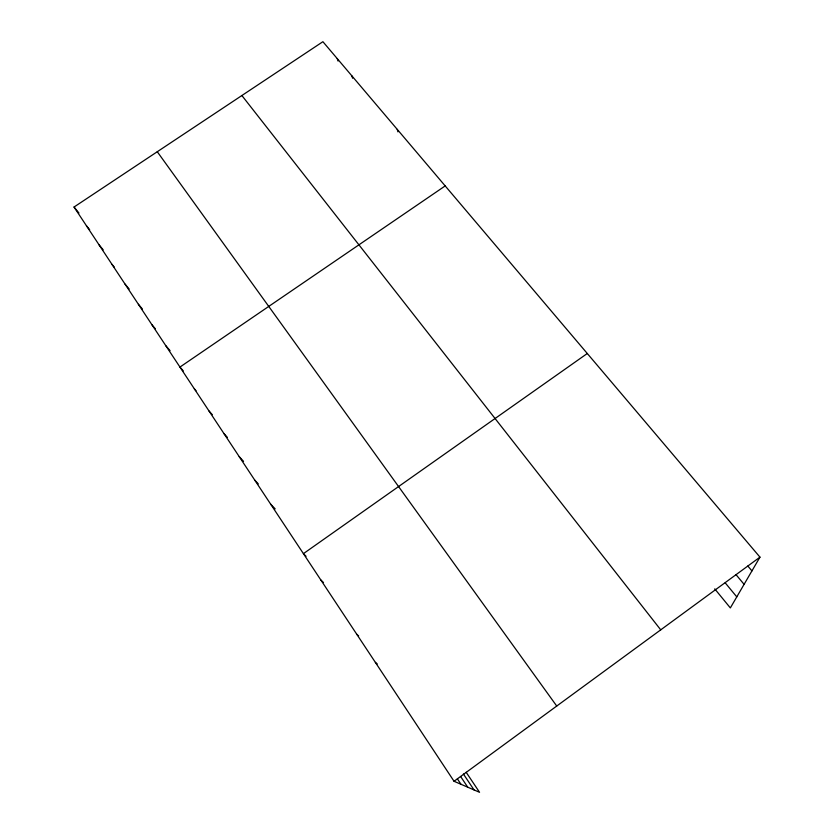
<?xml version="1.0" encoding="UTF-8"?>
<svg xmlns="http://www.w3.org/2000/svg" width="834" height="834" viewBox="0 0 834 834"><rect width="100%" height="100%" fill="white"/><g stroke="black" fill="none" stroke-linecap="round" stroke-linejoin="round"><path stroke-width="1.25" d="M466.154 772.263L479.55 792.3L454.05 781.281L74.038 207.03L322.904 41.7L759.962 557.143L730.344 607.923L714.738 588.867M454.05 781.281L759.962 557.143M587.282 353.501L303.42 553.651L306.057 556.278M445.189 185.919L179.946 367.075L183.272 370.88M375.373 662.384L377.26 663.937M356.785 634.309L358.641 635.925M320.819 579.953L323.509 582.539M270.664 504.163L275.178 508.876M254.787 480.165L258.311 483.928M239.222 456.646L243.538 461.327M223.971 433.586L227.338 437.318M209.011 410.985L212.316 414.686M194.332 388.811L196.032 390.739M165.83 345.735L170.084 350.666M151.976 324.801L155.301 328.7M138.381 304.264L142.447 309.06M747.848 566.036L751.934 570.904M125.037 284.102L129.187 289.033M111.944 264.305L114.373 267.214M736.047 574.689L744.095 584.353M99.079 244.873L103.197 249.835M725.215 582.851L736.787 596.883M86.444 225.785L89.665 229.684M74.038 207.03L78.938 213.014M241.881 95.524L660.736 629.847M157.282 151.736L556.737 706.044M463.412 774.015L474.025 789.913M460.618 776.496L467.738 787.202M457.376 778.852L460.983 784.273M337.249 58.62L338.051 61.049M351.854 75.831L352.605 78.24M397.245 129.374L397.933 131.866"/></g></svg>
